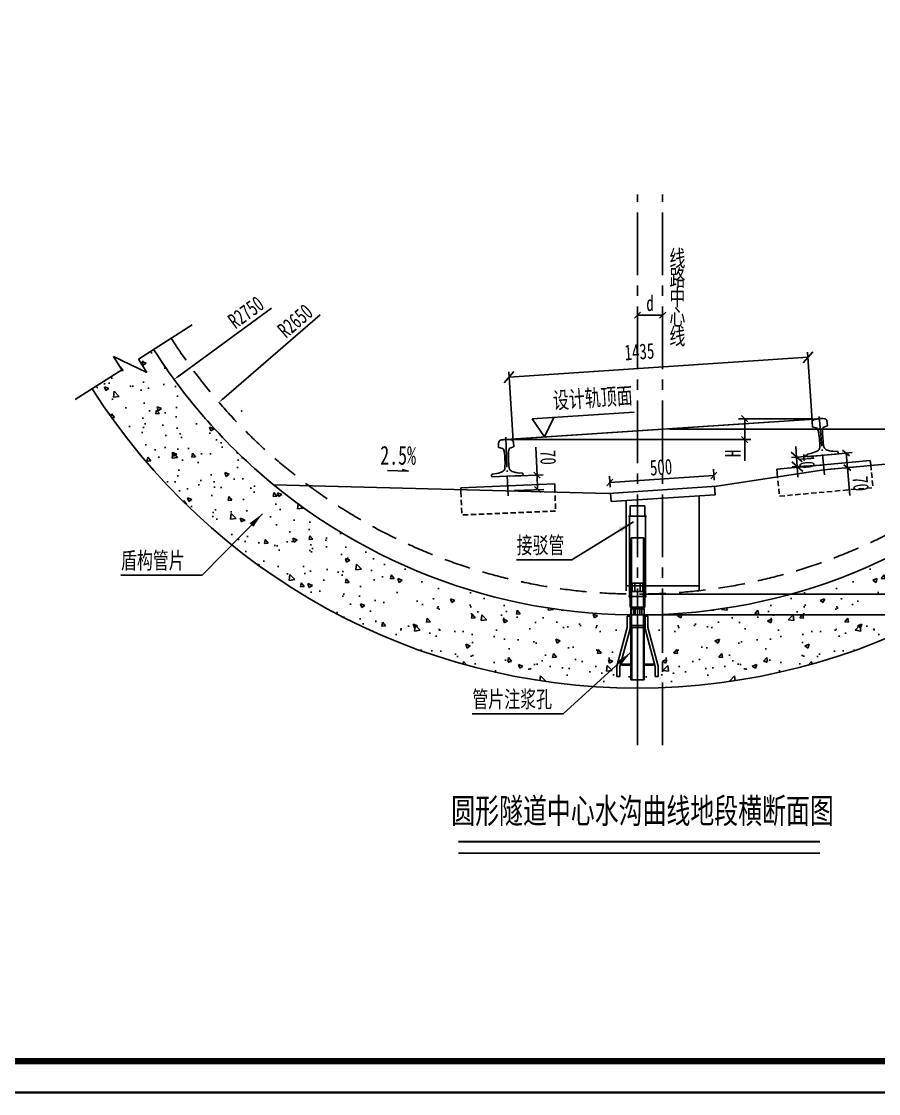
# Model space of a CAD drawing. Header units: millimetres. Extents: x -17676 to 10684, y -16208 to -7028.
# Drawn here: x -4660 to -553, y -16208 to -11075 of the extents above; entities that cross this region are included whole.
import ezdxf
from ezdxf.enums import TextEntityAlignment as Align

# ---------------------------------------------------------------- set-up
doc = ezdxf.new("R2010")
doc.units = ezdxf.units.MM
for name, pattern in [('ACAD_ISO04W100', [30.5, 24, -3, 0.5, -3]), ('CENTER2', [1.125, 0.75, -0.125, 0.125, -0.125]), ('DASHED', [19.05, 12.7, -6.35])]:
    doc.linetypes.add(name, pattern=pattern)
doc.layers.get('Defpoints').update_dxf_attribs({"color": 250})
for name, color, linetype in [('0钢筋', 5, 'Continuous'), ('1', 2, 'Continuous'), ('Axes', 7, 'ACAD_ISO04W100'), ('axial', 1, 'CENTER2'), ('BZ', 7, 'Continuous'), ('GesoftDrawFrameFrameBlockLayer', 7, 'Continuous'), ('GesoftDrawFrameInLineLayer', 85, 'Continuous'), ('GesoftDrawFrameOutLineLayer', 180, 'Continuous'), ('GesoftDrawFrameTitleLayer', 7, 'Continuous'), ('HATCH', 7, 'Continuous'), ('Main', 4, 'Continuous'), ('Secondary', 7, 'Continuous'), ('尺寸标注', 7, 'Continuous'), ('文字及标注', 6, 'Continuous'), ('标注', 3, 'Continuous'), ('结构', 3, 'Continuous'), ('设计线', 1, 'Continuous')]:
    doc.layers.add(name, color=color, linetype=linetype)
doc.styles.add('HZ', font='SimSun.ttf', dxfattribs={"width": 0.7})
doc.styles.get("Standard").update_dxf_attribs({"font": 'arial.ttf'})
doc.styles.add('TXT', font='仿宋_GB2312.ttf', dxfattribs={"width": 0.7, "height": 80})
doc.styles.add('宋体', font='SimSun.ttf', dxfattribs={"width": 0.7})
doc.styles.add('宋体样式', font='SimSun.ttf', dxfattribs={"width": 0.8})
doc.styles.add('条形码', font='BC_C39.FBC', dxfattribs={"height": 11})
doc.dimstyles.new('1比30', dxfattribs={"dimscale": 30, "dimtxt": 2.5, "dimasz": 1, "dimexe": 1, "dimexo": 1, "dimtad": 3, "dimdec": 0, "dimzin": 0, "dimdsep": 46, "dimtxsty": '宋体', "dimblk": 'OBLIQUE', "dimcen": 0.09, "dimadec": 0, "dimazin": 0, "dimtfac": 1, "dimtdec": 0, "dimtofl": 0, "dimtmove": 0, "dimatfit": 3, "dimfxl": 0, "dimtolj": 1, "dimtzin": 0, "dimarcsym": 0})
doc.dimstyles.get("Standard").update_dxf_attribs({"dimtxt": 0.18, "dimasz": 0.18, "dimexe": 0.18, "dimexo": 0.0625, "dimgap": 0.09, "dimtad": 0, "dimtih": 1, "dimtoh": 1, "dimdec": 4, "dimzin": 0, "dimdsep": 46, "dimtxsty": 'Standard', "dimcen": 0.09, "dimadec": 0, "dimazin": 0, "dimtfac": 1, "dimtdec": 4, "dimtofl": 0, "dimtmove": 0, "dimatfit": 3, "dimfxl": 0, "dimtolj": 1, "dimtzin": 0, "dimarcsym": 0})
doc.dimstyles.new('尺寸标注', dxfattribs={"dimtxt": 75, "dimasz": 50, "dimexe": 25, "dimexo": 10, "dimgap": 10, "dimtad": 1, "dimdec": 0, "dimzin": 0, "dimdsep": 46, "dimtxsty": 'HZ', "dimblk": 'OBLIQUE', "dimcen": 0.09, "dimclrt": 7, "dimazin": 2, "dimtfac": 1, "dimtdec": 0, "dimtix": 1, "dimtmove": 1, "dimatfit": 3, "dimfxl": 0, "dimtolj": 1, "dimtzin": 0, "dimarcsym": 0})

# ---------------------------------------------------------------- blocks, each defined once
blk = doc.blocks.new('*X7')
at = {"color": 0}
for p, q in [((171.3, 367.5), (171.9, 368.1)), ((171.3, 362.2), (175.3, 366.2)), ((171.3, 356.9), (175.3, 360.9)), ((171.3, 351.6), (175.3, 355.6)), ((171.3, 346.3), (175.3, 350.3)), ((171.3, 341), (175.3, 345)), ((171.3, 335.7), (175.3, 339.7)), ((171.3, 330.4), (175.3, 334.4)), ((171.3, 325.1), (175.3, 329.1)), ((174.6, 323.1), (175.3, 323.8))]:
    blk.add_line(p, q, dxfattribs=at)
blk = doc.blocks.new('34212')
at = {"layer": 'HATCH'}
h = blk.add_hatch(dxfattribs=at)
h.set_pattern_fill('ANSI31', color=256, scale=30, angle=180, style=0)
h.set_pattern_definition([(225, (0, 0), (2.65165043, -2.65165043), [])])
h.paths.add_polyline_path([(147573.7, -8633.1), (147568.7, -8633.1), (147568.7, -8693.1), (147573.7, -8693.1)])
h.paths.add_polyline_path([(147508.7, -8633.1), (147503.7, -8633.1), (147503.7, -8693.1), (147508.7, -8693.1)])
h.paths.add_polyline_path([(147566.7, -8943.1), (147570.2, -8943.1), (147570.2, -8693.1), (147566.7, -8693.1)])
h = blk.add_hatch(dxfattribs=at)
h.set_pattern_fill('ANSI31', color=256, scale=30, angle=180, style=0)
h.set_pattern_definition([(225, (147876.2283, -9027.2295), (2.65165, -2.65165), [])])
h.paths.add_polyline_path([(147507.2, -8943.1), (147510.7, -8943.1), (147510.7, -8693.1), (147507.2, -8693.1)])
at = {"layer": '1'}
for p, q in [((147489.7, -8638.1), (147489.7, -8693.1)), ((147502.7, -8638.1), (147489.7, -8638.1)), ((147502.7, -8698.7), (147502.7, -8638.1)), ((147503.7, -8693.1), (147503.7, -8633.1)), ((147573.7, -8633.1), (147503.7, -8633.1)), ((147508.7, -8693.1), (147508.7, -8633.1)), ((147568.7, -8693.1), (147568.7, -8633.1)), ((147573.7, -8693.1), (147573.7, -8633.1)), ((147574.7, -8698.7), (147574.7, -8638.1)), ((147574.7, -8638.1), (147587.7, -8638.1)), ((147587.7, -8638.1), (147587.7, -8693.1)), ((147440.2, -8878.1), (147489.7, -8693.1)), ((147454.2, -8879.9), (147502.7, -8698.7)), ((147507.2, -8697.1), (147503.2, -8693.1)), ((147503.7, -8693.1), (147573.7, -8693.1)), ((147507.2, -8943.1), (147507.2, -8693.1)), ((147510.7, -8943.1), (147510.7, -8693.1)), ((147566.7, -8943.1), (147566.7, -8693.1)), ((147570.2, -8943.1), (147570.2, -8693.1)), ((147570.2, -8697.1), (147574.2, -8693.1)), ((147623.2, -8879.9), (147574.7, -8698.7)), ((147637.2, -8878.1), (147587.7, -8693.1)), ((147440.2, -8878.1), (147440.2, -8928.1)), ((147454.2, -8879.9), (147454.2, -8928.1)), ((147462.2, -8869.1), (147507.2, -8869.1)), ((147462.2, -8873.1), (147462.2, -8869.1)), ((147462.2, -8873.1), (147507.2, -8873.1)), ((147507.2, -8865.1), (147503.2, -8869.1)), ((147507.2, -8877.1), (147503.2, -8873.1)), ((147570.2, -8865.1), (147574.2, -8869.1)), ((147615.2, -8869.1), (147570.2, -8869.1)), ((147615.2, -8873.1), (147570.2, -8873.1)), ((147570.2, -8877.1), (147574.2, -8873.1)), ((147615.2, -8873.1), (147615.2, -8869.1)), ((147623.2, -8879.9), (147623.2, -8928.1)), ((147637.2, -8878.1), (147637.2, -8928.1)), ((147440.2, -8928.1), (147454.2, -8928.1)), ((147637.2, -8928.1), (147623.2, -8928.1)), ((147507.2, -8943.1), (147570.2, -8943.1))]:
    blk.add_line(p, q, dxfattribs=at)
for points in [[(147503.2, -8693.1), (147507.2, -8697.1), (147507.2, -8693.1)], [(147574.2, -8693.1), (147570.2, -8697.1), (147570.2, -8693.1)], [(147503.2, -8869.1), (147507.2, -8865.1), (147507.2, -8869.1)], [(147503.2, -8873.1), (147507.2, -8877.1), (147507.2, -8873.1)], [(147574.2, -8869.1), (147570.2, -8865.1), (147570.2, -8869.1)], [(147574.2, -8873.1), (147570.2, -8877.1), (147570.2, -8873.1)]]:
    blk.add_solid(points, dxfattribs=at)
at = {"layer": 'axial'}
blk.add_line((147538.7, -8595), (147538.7, -8989.4), dxfattribs=at)
at = {"layer": 'HATCH', "rotation": 90}
blk.add_blockref('*X7', (147831.8, -9044.4), dxfattribs=at)
at = {"layer": 'HATCH', "xscale": -1, "rotation": 270}
blk.add_blockref('*X7', (147245.6, -9044.4), dxfattribs=at)
blk = doc.blocks.new('A$C5145042A')
for p, q in [((0, -30), (0, 30)), ((0, 30), (50, 30)), ((50, 31.5), (50, 0)), ((80, 31.5), (50, 31.5)), ((50, 31.1), (80, 31.1)), ((80, 20), (50, 20)), ((80, 11), (50, 11)), ((80, 0), (80, 31.5)), ((80, 30), (420, 30)), ((420, 30), (420, -30)), ((0, -30), (50, -30)), ((50, -31.5), (50, 0)), ((80, -11), (50, -11)), ((80, -20), (50, -20)), ((50, -31.1), (80, -31.1)), ((80, -31.5), (50, -31.5)), ((80, 0), (80, -31.5)), ((80, -30), (420, -30))]:
    blk.add_line(p, q)
at = {"layer": '0钢筋'}
for p, q in [((0, 28.1), (50, 28.1)), ((80, 28.1), (420, 28.1)), ((0, -28.1), (50, -28.1)), ((80, -28.1), (420, -28.1))]:
    blk.add_line(p, q, dxfattribs=at)
blk = doc.blocks.new('*D46')
at = {"layer": 'Defpoints', "color": 0, "transparency": 16777216}
for p in [(-1707.6, -11166.6), (-3713.3, -12898.5)]:
    blk.add_point(p, dxfattribs=at)
at = {"layer": '标注', "color": 0, "lineweight": -2, "transparency": 16777216}
blk.add_line((-3228.4, -12479.8), (-3690.6, -12878.9), dxfattribs=at)
at = {"layer": '标注', "color": 0, "transparency": 16777216}
blk.add_solid([(-3693.9, -12875.2), (-3687.4, -12882.7), (-3713.3, -12898.5)], dxfattribs=at)
at = {"layer": '标注', "color": 0, "transparency": 16777216, "insert": (-3348, -12508.8), "char_height": 75, "attachment_point": 5, "rotation": 40.8099, "style": '宋体'}
blk.add_mtext('\\A1;R2650', dxfattribs=at)
blk = doc.blocks.new('*D47')
at = {"layer": 'Defpoints', "color": 0, "transparency": 16777216}
for p in [(-1707.6, -11166.6), (-3928.2, -12788.8)]:
    blk.add_point(p, dxfattribs=at)
at = {"layer": '标注', "color": 0, "lineweight": -2, "transparency": 16777216}
blk.add_line((-3462.2, -12448.4), (-3904, -12771.1), dxfattribs=at)
at = {"layer": '标注', "color": 0, "transparency": 16777216}
blk.add_solid([(-3906.9, -12767.1), (-3901, -12775.2), (-3928.2, -12788.8)], dxfattribs=at)
at = {"layer": '标注', "color": 0, "transparency": 16777216, "insert": (-3583.8, -12467.6), "char_height": 75, "attachment_point": 5, "rotation": 36.1489, "style": '宋体'}
blk.add_mtext('\\A1;R2750', dxfattribs=at)
blk = doc.blocks.new('_Oblique')
at = {"color": 0, "linetype": 'ByBlock', "lineweight": -2}
blk.add_line((-0.5, -0.5), (0.5, 0.5), dxfattribs=at)
blk = doc.blocks.new('*D51')
at = {"layer": 'BZ', "color": 0, "lineweight": -2, "transparency": 16777216}
for p, q in [((-871.3, -12985.4), (-893, -12657.9)), ((-2323.2, -12778), (-891.4, -12682.9)), ((-2303.1, -13080.5), (-2324.8, -12753))]:
    blk.add_line(p, q, dxfattribs=at)
at = {"layer": 'Defpoints', "color": 0, "transparency": 16777216}
for p in [(-891.4, -12682.9), (-870.6, -12995.4), (-2302.4, -13090.4)]:
    blk.add_point(p, dxfattribs=at)
at = {"layer": 'BZ', "color": 0, "lineweight": -2, "transparency": 16777216, "xscale": 50, "yscale": 50, "zscale": 50}
for p, rotation in [((-891.4, -12682.9), 3.798923000101863), ((-2323.2, -12778), 183.7989230001019)]:
    blk.add_blockref('_Oblique', p, dxfattribs=dict(at, rotation=rotation))
at = {"layer": 'BZ', "color": 7, "transparency": 16777216, "insert": (-1698.7, -12656.3), "char_height": 75, "attachment_point": 5, "rotation": 3.7989, "style": 'HZ'}
blk.add_mtext('\\A1;1435', dxfattribs=at)
blk = doc.blocks.new('*D49')
at = {"layer": 'BZ', "color": 0, "lineweight": -2, "transparency": 16777216}
for p, q in [((-945.2, -13160.4), (-948.5, -13110.5)), ((-830.6, -13152.8), (-970.2, -13162.1)), ((-945.2, -13160.4), (-942.2, -13206.3)), ((-826.5, -13198.6), (-967.1, -13207.9)), ((-942.2, -13206.3), (-938.9, -13256.2))]:
    blk.add_line(p, q, dxfattribs=at)
at = {"layer": 'Defpoints', "color": 0, "transparency": 16777216}
for p in [(-820.7, -13152.1), (-942.2, -13206.3), (-816.5, -13197.9)]:
    blk.add_point(p, dxfattribs=at)
at = {"layer": 'BZ', "color": 0, "lineweight": -2, "transparency": 16777216, "xscale": 50, "yscale": 50, "zscale": 50}
for p, rotation in [((-945.2, -13160.4), 273.7989229999981), ((-942.2, -13206.3), 93.79892299999807)]:
    blk.add_blockref('_Oblique', p, dxfattribs=dict(at, rotation=rotation))
at = {"layer": 'BZ', "color": 7, "transparency": 16777216, "insert": (-896.3, -13180.2), "char_height": 75, "attachment_point": 5, "rotation": 273.7989, "style": 'HZ'}
blk.add_mtext('\\A1;40', dxfattribs=at)
blk = doc.blocks.new('*D50')
at = {"layer": 'Defpoints', "color": 0, "transparency": 16777216}
for p in [(-1584.6, -13026.5), (-1707.6, -13816.6), (-36.4, -13816.6)]:
    blk.add_point(p, dxfattribs=at)
at = {"layer": '标注', "color": 0, "lineweight": -2, "transparency": 16777216}
for p, q in [((-1554.6, -13026.5), (-6.4, -13026.5)), ((-36.4, -13026.5), (-36.4, -13816.6)), ((-1677.6, -13816.6), (-6.4, -13816.6))]:
    blk.add_line(p, q, dxfattribs=at)
at = {"layer": '标注', "color": 0, "lineweight": -2, "transparency": 16777216, "xscale": 30, "yscale": 30, "zscale": 30}
for p, rotation in [((-36.4, -13026.5), 90), ((-36.4, -13816.6), 270)]:
    blk.add_blockref('_Oblique', p, dxfattribs=dict(at, rotation=rotation))
at = {"layer": '标注', "color": 0, "transparency": 16777216, "insert": (-92.6, -13421.6), "char_height": 75, "attachment_point": 5, "rotation": 90, "style": '宋体'}
blk.add_mtext('\\A1;790', dxfattribs=at)
blk = doc.blocks.new('*D48')
at = {"layer": 'Defpoints', "color": 0, "transparency": 16777216}
for p in [(-1707.6, -13816.6), (-1707.6, -13916.6), (-36.4, -13916.6)]:
    blk.add_point(p, dxfattribs=at)
at = {"layer": '标注', "color": 0, "lineweight": -2, "transparency": 16777216}
for p, q in [((-1677.6, -13816.6), (-6.4, -13816.6)), ((-36.4, -13816.6), (-36.4, -13916.6)), ((-1677.6, -13916.6), (-6.4, -13916.6))]:
    blk.add_line(p, q, dxfattribs=at)
at = {"layer": '标注', "color": 0, "lineweight": -2, "transparency": 16777216, "xscale": 30, "yscale": 30, "zscale": 30}
for p, rotation in [((-36.4, -13816.6), 90), ((-36.4, -13916.6), 270)]:
    blk.add_blockref('_Oblique', p, dxfattribs=dict(at, rotation=rotation))
at = {"layer": '标注', "color": 0, "transparency": 16777216, "insert": (-113.5, -13984.8), "char_height": 75, "attachment_point": 5, "rotation": 90, "style": '宋体'}
blk.add_mtext('\\A1;100', dxfattribs=at)
blk = doc.blocks.new('*D52')
at = {"layer": 'Defpoints', "color": 0, "transparency": 16777216}
for p in [(-1707.6, -12481.1), (-1587.6, -12481.1), (-1587.6, -12481.1)]:
    blk.add_point(p, dxfattribs=at)
at = {"layer": '标注', "color": 0, "lineweight": -2, "transparency": 16777216}
blk.add_line((-1707.6, -12481.1), (-1587.6, -12481.1), dxfattribs=at)
at = {"layer": '标注', "color": 0, "lineweight": -2, "transparency": 16777216, "xscale": 30, "yscale": 30, "zscale": 30, "rotation": 180}
blk.add_blockref('_Oblique', (-1707.6, -12481.1), dxfattribs=at)
at = {"layer": '标注', "color": 0, "lineweight": -2, "transparency": 16777216, "xscale": 30, "yscale": 30, "zscale": 30}
blk.add_blockref('_Oblique', (-1587.6, -12481.1), dxfattribs=at)
at = {"layer": '标注', "color": 0, "transparency": 16777216, "insert": (-1647.6, -12424.6), "char_height": 75, "attachment_point": 5, "style": '宋体'}
blk.add_mtext('\\A1;d', dxfattribs=at)
blk = doc.blocks.new('*D53')
at = {"layer": 'Defpoints', "color": 0, "transparency": 16777216}
for p in [(-1194, -12976.9), (-836.7, -12976.9), (-2338.5, -13076.6)]:
    blk.add_point(p, dxfattribs=at)
at = {"layer": '标注', "color": 0, "lineweight": -2, "transparency": 16777216}
for p, q in [((-866.7, -12976.9), (-1224, -12976.9)), ((-1194, -12976.9), (-1194, -13076.6)), ((-2308.5, -13076.6), (-1164, -13076.6)), ((-1194, -13076.6), (-1194, -13179))]:
    blk.add_line(p, q, dxfattribs=at)
at = {"layer": '标注', "color": 0, "lineweight": -2, "transparency": 16777216, "xscale": 30, "yscale": 30, "zscale": 30}
for p, rotation in [((-1194, -12976.9), 90), ((-1194, -13076.6), 270)]:
    blk.add_blockref('_Oblique', p, dxfattribs=dict(at, rotation=rotation))
at = {"layer": '标注', "color": 0, "transparency": 16777216, "insert": (-1250.2, -13142.8), "char_height": 75, "attachment_point": 5, "rotation": 90, "style": '宋体'}
blk.add_mtext('\\A1;H', dxfattribs=at)
blk = doc.blocks.new('*D54')
at = {"color": 0, "lineweight": -2, "transparency": 16777216}
for p, q in [((-2189.1, -13246.6), (-2194.6, -13112.6)), ((-2301.2, -13251.2), (-2159.1, -13245.3)), ((-2186.2, -13316.5), (-2189.1, -13246.6)), ((-2298.4, -13321.1), (-2156.2, -13315.3))]:
    blk.add_line(p, q, dxfattribs=at)
at = {"layer": 'Defpoints', "color": 0, "transparency": 16777216}
for p in [(-2331.2, -13252.4), (-2328.3, -13322.4), (-2186.2, -13316.5)]:
    blk.add_point(p, dxfattribs=at)
at = {"color": 0, "lineweight": -2, "transparency": 16777216, "xscale": 30, "yscale": 30, "zscale": 30}
for p, rotation in [((-2189.1, -13246.6), 92.36682681602304), ((-2186.2, -13316.5), 272.366826816023)]:
    blk.add_blockref('_Oblique', p, dxfattribs=dict(at, rotation=rotation))
at = {"color": 0, "transparency": 16777216, "insert": (-2136.3, -13162.3), "char_height": 75, "attachment_point": 5, "rotation": 272.3668, "style": '宋体'}
blk.add_mtext('\\A1;70', dxfattribs=at)
blk = doc.blocks.new('*D55')
at = {"color": 0, "lineweight": -2, "transparency": 16777216}
for p, q in [((-790.8, -13149.4), (-678.5, -13139.1)), ((-708.4, -13141.8), (-702, -13211.6)), ((-784.4, -13219.1), (-672.1, -13208.8)), ((-702, -13211.6), (-689.8, -13345.1))]:
    blk.add_line(p, q, dxfattribs=at)
at = {"layer": 'Defpoints', "color": 0, "transparency": 16777216}
for p in [(-820.7, -13152.1), (-814.3, -13221.8), (-702, -13211.6)]:
    blk.add_point(p, dxfattribs=at)
at = {"color": 0, "lineweight": -2, "transparency": 16777216, "xscale": 30, "yscale": 30, "zscale": 30}
for p, rotation in [((-708.4, -13141.8), 95.23101918397774), ((-702, -13211.6), 275.2310191839778)]:
    blk.add_blockref('_Oblique', p, dxfattribs=dict(at, rotation=rotation))
at = {"color": 0, "transparency": 16777216, "insert": (-638.5, -13288.1), "char_height": 75, "attachment_point": 5, "rotation": 275.231, "style": '宋体'}
blk.add_mtext('\\A1;70', dxfattribs=at)
blk = doc.blocks.new('*D57')
at = {"color": 0, "lineweight": -2, "transparency": 16777216}
for p, q in [((-1340.1, -13270.8), (-1343.6, -13218.7)), ((-1839, -13303.9), (-1842.5, -13251.8)), ((-1840.5, -13281.7), (-1341.6, -13248.6))]:
    blk.add_line(p, q, dxfattribs=at)
at = {"layer": 'Defpoints', "color": 0, "transparency": 16777216}
for p in [(-1341.6, -13248.6), (-1837.1, -13333.9), (-1338.2, -13300.7)]:
    blk.add_point(p, dxfattribs=at)
at = {"color": 0, "lineweight": -2, "transparency": 16777216, "xscale": 30, "yscale": 30, "zscale": 30}
for p, rotation in [((-1341.6, -13248.6), 3.798920011290801), ((-1840.5, -13281.7), 183.7989200112908)]:
    blk.add_blockref('_Oblique', p, dxfattribs=dict(at, rotation=rotation))
at = {"color": 0, "transparency": 16777216, "insert": (-1594.8, -13209.1), "char_height": 75, "attachment_point": 5, "rotation": 3.7989, "style": '宋体'}
blk.add_mtext('\\A1;500', dxfattribs=at)
blk = doc.blocks.new('1.25_b3e8e4764a4440fefd9a3783b56da640')
at = {"layer": 'GesoftDrawFrameInLineLayer', "color": 0, "const_width": 1}
blk.add_lwpolyline([(0, 0), (0, 287), (-915, 287), (-915, 0), (0, 0)], dxfattribs=at)
at = {"layer": 'GesoftDrawFrameOutLineLayer', "color": 0, "const_width": 0.35}
blk.add_lwpolyline([(5, -5), (5, 292), (-940, 292), (-940, -5), (5, -5)], dxfattribs=at)
blk = doc.blocks.new('GESOFT00000000NEW_049a35bf7f0736cc4250df00ece10f93_b3e8e4764a4440fefd9a3783b56da640_2e1cf7a908f61d0b50dc33cccab90907')
at = {"layer": 'GesoftDrawFrameFrameBlockLayer'}
blk.add_blockref('1.25_b3e8e4764a4440fefd9a3783b56da640', (0, 0), dxfattribs=at)
at = {"layer": 'GesoftDrawFrameTitleLayer', "color": 7, "style": '条形码', "width": 2}
blk.add_attdef('BARCODE', (-2.8, 60.5), '', height=6, rotation=90, dxfattribs=at)
at = {"layer": 'GesoftDrawFrameTitleLayer', "style": '宋体样式'}
for tag, height, width, p in [('GCMC0', 3.6, 0.8, (-40, 43.4)), ('SHEJI', 2.5, 0.8, (-154, 35.2)), ('SHEJI2', 2.5, 0.8, (-137.76, 35.27)), ('SJJD', 2.5, 0.8, (-14, 34.4)), ('JIAOHE', 2.5, 0.8, (-154, 28.8)), ('JIAOHE2', 2.5, 0.8, (-137.61, 28.83)), ('VERSION0', 2.5, 0.8, (-14, 26.4)), ('ZTSD', 2.5, 0.8, (-190, 24)), ('CEMING', 4, 0.7, (-84, 22.59)), ('ZYFZR1', 2.5, 0.8, (-154, 22.4)), ('ZYFZR2', 2.5, 0.8, (-137.76, 22.24)), ('BILI', 2.5, 0.8, (-14, 18.4)), ('XMFZR1', 2.5, 0.8, (-154, 16)), ('XMFZR2', 2.5, 0.8, (-137.98, 16.22)), ('DOCNAME0', 3.5, 0.9, (-84, 13.27)), ('SENHE', 2.5, 0.8, (-154, 9.6)), ('SENHE2', 2.5, 0.8, (-137.41, 9.52)), ('DOCNAME2', 3.5, 0.9, (-84, 9.42)), ('RIQI', 2.5, 0.8, (-14, 10.4)), ('XTSD', 2.5, 0.8, (-190, 4.8)), ('SENDING', 2.5, 0.8, (-154, 3.2)), ('SENDING2', 2.5, 0.8, (-137.41, 3.81)), ('TUHAO', 2.5, 0.8, (-91.5, 3.2)), ('PROJECTNO', 2.5, 0.8, (-47.5, 3.2)), ('PAGENUMBER', 2.5, 0.8, (-31.78, 3.83)), ('PAGECOUNT', 2.5, 0.8, (-10.8, 3.83))]:
    blk.add_attdef(tag, text='', height=height, dxfattribs=dict(at, width=width)).set_placement(p, align=Align.MIDDLE_CENTER)
blk.add_attdef('PIANMING', text='', height=4, dxfattribs=at).set_placement((-84, 31.09), align=Align.MIDDLE_CENTER)

msp = doc.modelspace()

# ---------------------------------------------------------------- hatches: boundary and pattern name
h = msp.add_hatch()
h.set_pattern_fill('AR-CONC', color=256, scale=30, style=0)
h.set_pattern_definition([(130, (-65243.17, 2780.57), (-215.17805, -18.82564), [22.5, -247.5]), (185, (-65243.17, 2780.57), (41.6254, 225.65764), [18, -198]), (79.5486, (-65261.1, 2779), (-173.5528, 206.83186), [19.12206, -210.3426]), (133.8158, (-65243.17, 2840.57), (-320.1723, -49.6557), [33.75, -371.25]), (83.3644, (-65269.85, 2836.44), (-280.3988, 292.2354), [28.6831, -315.5139]), (188.8158, (-65243.17, 2840.57), (-280.3986, 292.2356), [27, -297]), (159, (-65273.17, 2825.57), (-179.0721, -120.78567), [22.5, -247.5]), (214, (-65273.17, 2825.57), (-72.9946, 217.545), [18, -198]), (108.5486, (-65288.09, 2815.5), (-252.0668, 96.75915), [19.12206, -210.3426]), (142.5, (-65243.166, 2780.574), (-3.64796, 99.86816), [0, -195.6, 0, -201, 0, -198.75]), (172.5, (-65243.17, 2780.57), (-78.92086, 118.32351), [0, -114.6, 0, -191.1, 0, -75.75]), (212.5, (-65176.27, 2780.574), (-160.14673, -6.76646), [0, -75, 0, -234, 0, -310.5]), (222.5, (-65146.27, 2780.57), (-174.95585, 30.0315), [0, -97.5, 0, -155.4, 0, -220.5])])
h.paths.add_polyline_path([(-599.9, -13749.3), (-621, -13698.5), (-620, -13698.2), (-599.2, -13748.5), (-599.4, -13749.1)], flags=16)
h.paths.add_polyline_path([(-494.2, -13896.1), (-532.1, -13911.8), (-537.3, -13909.6), (-507.5, -13981.7), (-565.7, -14005.8), (-659.8, -13778.5), (-664.4, -13776.6), (-685.6, -13725.3), (-698.6, -13730.7), (-677.5, -13781.5), (-652.5, -13971.4), (-633.3, -14017.5), (-620.4, -14012.2), (-638.8, -13967.7), (-663.4, -13781.7), (-665.7, -13776), (-659.8, -13778.5), (-595.5, -13933.7), (-597.7, -13938.9), (-635.6, -13954.6), (-634.1, -13958.3), (-596.2, -13942.6), (-590.9, -13944.8), (-565.7, -14005.8), (-507.5, -13981.7), (-532.7, -13920.7), (-530.6, -13915.5), (-492.7, -13899.8)])
h.paths.add_polyline_path([(-1658.6, -13921.6), (-1672.6, -13921.6), (-1672.6, -13977.2), (-1671.6, -13976.2), (-1671.6, -13982.2), (-1623.1, -14163.5), (-1623.1, -14211.6), (-1609.1, -14211.6), (-1609.1, -14161.6), (-1658.6, -13976.6)], flags=0)
h.paths.add_polyline_path([(-599.2, -13748.5), (-596.9, -13754.1), (-482.7, -13903), (-464.3, -13947.5), (-451.3, -13942.2), (-470.5, -13896), (-587, -13744), (-608, -13693.2), (-621, -13698.5), (-599.7, -13749.8)], flags=17)
h.paths.add_polyline_path([(-1609.1, -14161.6), (-1658.6, -13976.6), (-1658.6, -13921.6), (-1672.6, -13921.6), (-1672.6, -13977.2), (-1671.6, -13976.2), (-1671.6, -13982.2), (-1623.1, -14163.5), (-1623.1, -14211.6), (-1609.1, -14211.6)], flags=17)
h.paths.add_polyline_path([(-4321.1, -12833.8), (-4178.9, -12743), (-4219.2, -12679.8), (-4059, -12755.5), (-4099.3, -12692.3), (-4026.1, -12645.6, 0.150509), (-2792.2, -13693.7), (-2794.2, -13698.5), (-2807.2, -13693.2), (-2828.2, -13744), (-2944.7, -13896), (-2963.9, -13942.2), (-2950.9, -13947.5), (-2932.5, -13903), (-2818.3, -13754.1), (-2816.2, -13749), (-2815.7, -13749.2), (-2813.6, -13754.4), (-2877.9, -13909.6), (-2883.1, -13911.8), (-2921, -13896.1), (-2922.5, -13899.8), (-2884.6, -13915.5), (-2882.5, -13920.7), (-2907.7, -13981.7), (-2878.6, -13993.7), (-2893.9, -14030.7, -0.153765)])
h.paths.add_polyline_path([(-2729.6, -13725.3), (-2727.6, -13720.5, 0.09207), (-1742.6, -13916.4), (-1742.6, -13921.6), (-1756.6, -13921.6), (-1756.6, -13976.6), (-1806.1, -14161.6), (-1806.1, -14211.6), (-1792.1, -14211.6), (-1792.1, -14163.5), (-1743.6, -13982.2), (-1743.6, -13976.6), (-1743.1, -13976.6), (-1739.1, -13980.6), (-1739.1, -14148.6), (-1743.1, -14152.6), (-1784.1, -14152.6), (-1784.1, -14156.6), (-1743.1, -14156.6), (-1739.1, -14160.6), (-1739.1, -14226.6), (-1707.6, -14226.6), (-1707.6, -14266.6, -0.098491), (-2893.9, -14030.7), (-2878.6, -13993.7), (-2849.5, -14005.8), (-2824.3, -13944.8), (-2819, -13942.6), (-2781.1, -13958.3), (-2779.6, -13954.6), (-2817.5, -13938.9), (-2819.7, -13933.7), (-2755.4, -13778.5), (-2749.5, -13776.1), (-2749.7, -13776.5), (-2750.6, -13776.1)])
h.paths.add_polyline_path([(-1658.6, -13976.6), (-1658.6, -13921.6), (-1672.6, -13921.6), (-1672.6, -13977.2), (-1671.6, -13976.2), (-1671.6, -13982.2), (-1623.1, -14163.5), (-1623.1, -14211.6), (-1609.1, -14211.6), (-1609.1, -14161.6)], flags=17)
h.paths.add_polyline_path([(-599.2, -13748.5), (-596.9, -13754.1), (-482.7, -13903), (-464.3, -13947.5), (-451.3, -13942.2), (-470.5, -13896), (-587, -13744), (-608, -13693.2), (-621, -13698.5), (-599.7, -13749.8)])
h.paths.add_polyline_path([(-1658.6, -13976.6), (-1658.6, -13921.6), (-1671.6, -13921.6), (-1671.6, -13982.2), (-1623.1, -14163.5), (-1623.1, -14211.6), (-1609.1, -14211.6), (-1609.1, -14161.6)], flags=0)
h.paths.add_polyline_path([(-652.5, -13971.4), (-633.3, -14017.5), (-620.4, -14012.2), (-638.8, -13967.7), (-663.4, -13781.7), (-686.6, -13725.7), (-698.6, -13730.7), (-677.5, -13781.5)], flags=17)
h.paths.add_polyline_path([(-635.6, -13954.6), (-634.1, -13958.3), (-596.2, -13942.6), (-590.9, -13944.8), (-595.5, -13933.7), (-597.7, -13938.9)], flags=17)
h.paths.add_polyline_path([(95.1, -13097.9), (-12.7, -13097.9), (-12.7, -13221.4), (95.1, -13221.4)], flags=8)
h.paths.add_polyline_path([(95.1, -13097.9), (-12.7, -13097.9), (-12.7, -13221.4), (95.1, -13221.4)], flags=25)
h.paths.add_polyline_path([(95.1, -13097.9), (-12.7, -13097.9), (-12.7, -13221.4), (95.1, -13221.4)], flags=25)
h = msp.add_hatch()
h.set_pattern_fill('AR-CONC', color=256, scale=30, style=0)
h.set_pattern_definition([(50, (61827.96, 2780.57), (215.17805, -18.82564), [22.5, -247.5]), (355, (61827.96, 2780.57), (-41.6254, 225.65764), [18, -198]), (100.4514, (61845.9, 2779), (173.5528, 206.83186), [19.12206, -210.3426]), (46.1842, (61827.96, 2840.57), (320.1723, -49.6557), [33.75, -371.25]), (96.6356, (61854.64, 2836.44), (280.3988, 292.2354), [28.6831, -315.5139]), (351.1842, (61827.96, 2840.57), (280.3986, 292.2356), [27, -297]), (21, (61857.96, 2825.57), (179.0721, -120.78567), [22.5, -247.5]), (326, (61857.96, 2825.57), (72.9946, 217.545), [18, -198]), (71.4514, (61872.89, 2815.5), (252.0668, 96.75915), [19.12206, -210.3426]), (37.5, (61827.96, 2780.574), (3.64796, 99.86816), [0, -195.6, 0, -201, 0, -198.75]), (7.5, (61827.96, 2780.57), (78.92086, 118.32351), [0, -114.6, 0, -191.1, 0, -75.75]), (327.5, (61761.06, 2780.574), (160.14673, -6.76646), [0, -75, 0, -234, 0, -310.5]), (317.5, (61731.06, 2780.57), (174.95585, 30.0315), [0, -97.5, 0, -155.4, 0, -220.5])])
h.paths.add_polyline_path([(-2815.3, -13749.3), (-2794.2, -13698.5), (-2795.2, -13698.2), (-2816, -13748.5), (-2815.8, -13749.1)], flags=16)
h.paths.add_polyline_path([(-2921, -13896.1), (-2883.1, -13911.8), (-2877.9, -13909.6), (-2907.7, -13981.7), (-2849.5, -14005.8), (-2755.4, -13778.5), (-2750.8, -13776.6), (-2729.6, -13725.3), (-2716.6, -13730.7), (-2737.7, -13781.5), (-2762.7, -13971.4), (-2781.9, -14017.5), (-2794.8, -14012.2), (-2776.4, -13967.7), (-2751.8, -13781.7), (-2749.5, -13776), (-2755.4, -13778.5), (-2819.7, -13933.7), (-2817.5, -13938.9), (-2779.6, -13954.6), (-2781.1, -13958.3), (-2819, -13942.6), (-2824.3, -13944.8), (-2849.5, -14005.8), (-2907.7, -13981.7), (-2882.5, -13920.7), (-2884.6, -13915.5), (-2922.5, -13899.8)])
h.paths.add_polyline_path([(-1756.6, -13921.6), (-1742.6, -13921.6), (-1742.6, -13977.2), (-1743.6, -13976.2), (-1743.6, -13982.2), (-1792.1, -14163.5), (-1792.1, -14211.6), (-1806.1, -14211.6), (-1806.1, -14161.6), (-1756.6, -13976.6)], flags=0)
h.paths.add_polyline_path([(-2816, -13748.5), (-2818.3, -13754.1), (-2932.5, -13903), (-2950.9, -13947.5), (-2963.9, -13942.2), (-2944.7, -13896), (-2828.2, -13744), (-2807.2, -13693.2), (-2794.2, -13698.5), (-2815.5, -13749.8)], flags=17)
h.paths.add_polyline_path([(-1806.1, -14161.6), (-1756.6, -13976.6), (-1756.6, -13921.6), (-1742.6, -13921.6), (-1742.6, -13977.2), (-1743.6, -13976.2), (-1743.6, -13982.2), (-1792.1, -14163.5), (-1792.1, -14211.6), (-1806.1, -14211.6)], flags=17)
h.paths.add_polyline_path([(905.9, -12833.8), (763.7, -12743), (804, -12679.8), (643.8, -12755.5), (684.1, -12692.3), (610.9, -12645.6, -0.150509), (-623, -13693.7), (-621, -13698.5), (-608, -13693.2), (-587, -13744), (-470.5, -13896), (-451.3, -13942.2), (-464.3, -13947.5), (-482.7, -13903), (-596.9, -13754.1), (-599, -13749), (-599.5, -13749.2), (-601.6, -13754.4), (-537.3, -13909.6), (-532.1, -13911.8), (-494.2, -13896.1), (-492.7, -13899.8), (-530.6, -13915.5), (-532.7, -13920.7), (-507.5, -13981.7), (-536.6, -13993.7), (-521.3, -14030.7, 0.153765)])
h.paths.add_polyline_path([(-685.6, -13725.3), (-687.6, -13720.5, -0.09207), (-1672.6, -13916.4), (-1672.6, -13921.6), (-1658.6, -13921.6), (-1658.6, -13976.6), (-1609.1, -14161.6), (-1609.1, -14211.6), (-1623.1, -14211.6), (-1623.1, -14163.5), (-1671.6, -13982.2), (-1671.6, -13976.6), (-1672.1, -13976.6), (-1676.1, -13980.6), (-1676.1, -14148.6), (-1672.1, -14152.6), (-1631.1, -14152.6), (-1631.1, -14156.6), (-1672.1, -14156.6), (-1676.1, -14160.6), (-1676.1, -14226.6), (-1707.6, -14226.6), (-1707.6, -14266.6, 0.098491), (-521.3, -14030.7), (-536.6, -13993.7), (-565.7, -14005.8), (-590.9, -13944.8), (-596.2, -13942.6), (-634.1, -13958.3), (-635.6, -13954.6), (-597.7, -13938.9), (-595.5, -13933.7), (-659.8, -13778.5), (-665.7, -13776.1), (-665.5, -13776.5), (-664.6, -13776.1)])
h.paths.add_polyline_path([(-1756.6, -13976.6), (-1756.6, -13921.6), (-1742.6, -13921.6), (-1742.6, -13977.2), (-1743.6, -13976.2), (-1743.6, -13982.2), (-1792.1, -14163.5), (-1792.1, -14211.6), (-1806.1, -14211.6), (-1806.1, -14161.6)], flags=17)
h.paths.add_polyline_path([(-2816, -13748.5), (-2818.3, -13754.1), (-2932.5, -13903), (-2950.9, -13947.5), (-2963.9, -13942.2), (-2944.7, -13896), (-2828.2, -13744), (-2807.2, -13693.2), (-2794.2, -13698.5), (-2815.5, -13749.8)])
h.paths.add_polyline_path([(-1756.6, -13976.6), (-1756.6, -13921.6), (-1743.6, -13921.6), (-1743.6, -13982.2), (-1792.1, -14163.5), (-1792.1, -14211.6), (-1806.1, -14211.6), (-1806.1, -14161.6)], flags=0)
h.paths.add_polyline_path([(-2762.7, -13971.4), (-2781.9, -14017.5), (-2794.8, -14012.2), (-2776.4, -13967.7), (-2751.8, -13781.7), (-2728.6, -13725.7), (-2716.6, -13730.7), (-2737.7, -13781.5)], flags=17)
h.paths.add_polyline_path([(-2779.6, -13954.6), (-2781.1, -13958.3), (-2819, -13942.6), (-2824.3, -13944.8), (-2819.7, -13933.7), (-2817.5, -13938.9)], flags=17)
h.paths.add_polyline_path([(-3510.3, -13097.9), (-3402.5, -13097.9), (-3402.5, -13221.4), (-3510.3, -13221.4)], flags=8)
h.paths.add_polyline_path([(-3510.3, -13097.9), (-3402.5, -13097.9), (-3402.5, -13221.4), (-3510.3, -13221.4)], flags=25)
h.paths.add_polyline_path([(-3510.3, -13097.9), (-3402.5, -13097.9), (-3402.5, -13221.4), (-3510.3, -13221.4)], flags=25)
at = {"layer": '标注'}
h = msp.add_hatch(color=256, dxfattribs=at)
h.paths.add_polyline_path([(-1745.6, -13446.5), (-1745.6, -13448.5, -0.626752), (-1742.6, -13439.3), (-1742.6, -13443.5)])
h.paths.add_polyline_path([(-1745.6, -13448.5), (-1745.6, -13446.5), (-1742.6, -13443.5), (-1740.6, -13443.5)])
h.paths.add_polyline_path([(-1742.6, -13443.5), (-1742.6, -13439.3), (-1740.6, -13443.5)])
h = msp.add_hatch(color=256, dxfattribs=at)
h.paths.add_polyline_path([(-1669.6, -13446.5), (-1669.6, -13448.5, 0.626752), (-1672.6, -13439.3), (-1672.6, -13443.5)])
h.paths.add_polyline_path([(-1669.6, -13448.5), (-1669.6, -13446.5), (-1672.6, -13443.5), (-1674.6, -13443.5)])
h.paths.add_polyline_path([(-1672.6, -13443.5), (-1672.6, -13439.3), (-1674.6, -13443.5)])
h = msp.add_hatch(color=256, dxfattribs=at)
h.paths.add_polyline_path([(-1745.6, -13823.5, 0.626752), (-1742.6, -13832.8), (-1742.6, -13828.5), (-1745.6, -13825.5)])
h.paths.add_polyline_path([(-1742.6, -13828.5), (-1740.6, -13828.5), (-1745.6, -13823.5), (-1745.6, -13825.5)])
h.paths.add_polyline_path([(-1742.6, -13832.8), (-1740.6, -13828.5), (-1742.6, -13828.5)])
h = msp.add_hatch(color=256, dxfattribs=at)
h.paths.add_polyline_path([(-1669.6, -13825.5), (-1672.6, -13828.5), (-1672.6, -13832.8, 0.626752), (-1669.6, -13823.5)])
h.paths.add_polyline_path([(-1669.6, -13825.5), (-1669.6, -13823.5), (-1674.6, -13828.5), (-1672.6, -13828.5)])
h.paths.add_polyline_path([(-1672.6, -13828.5), (-1674.6, -13828.5), (-1672.6, -13832.8)])

# ---------------------------------------------------------------- linework, layer by layer
for p, q in [((-4099.3, -12692.3), (-3840.9, -12527.5)), ((-4178.9, -12743), (-4219.2, -12679.8)), ((-4219.2, -12679.8), (-4059, -12755.5)), ((-4099.3, -12692.3), (-4059, -12755.5)), ((-4401.6, -12885.1), (-4178.9, -12743)), ((-835.8, -12976.7), (-2333.4, -13076.3)), ((-1724.4, -12945.8), (-2211.7, -12978.2)), ((-2211.7, -12978.2), (-2154.1, -13064.3)), ((-2154.1, -13064.3), (-2108.4, -12971.3)), ((-1742.6, -13393.5), (-1707.6, -13393.5)), ((-1742.6, -13443.5), (-1742.6, -13393.5)), ((-1672.6, -13393.5), (-1707.6, -13393.5)), ((-1672.6, -13443.5), (-1672.6, -13393.5)), ((-1745.6, -13443.5), (-1707.6, -13443.5)), ((-1745.6, -13596.6), (-1745.6, -13443.5)), ((-1669.6, -13443.5), (-1707.6, -13443.5)), ((-1669.6, -13596.6), (-1669.6, -13443.5)), ((-1745.6, -13828.5), (-1745.6, -13596.6)), ((-1669.6, -13828.5), (-1669.6, -13596.6)), ((-1707.6, -13763.5), (-1745.6, -13763.5)), ((-1707.6, -13803.5), (-1745.6, -13803.5)), ((-1744.9, -13763.5), (-1744.9, -13803.5)), ((-1732.7, -13763.5), (-1732.7, -13803.5)), ((-1719.8, -13763.5), (-1719.8, -13803.5)), ((-1707.6, -13763.5), (-1669.6, -13763.5)), ((-1707.6, -13803.5), (-1669.6, -13803.5)), ((-1695.4, -13763.5), (-1695.4, -13803.5)), ((-1682.5, -13763.5), (-1682.5, -13803.5)), ((-1670.3, -13763.5), (-1670.3, -13803.5)), ((-1707.6, -13828.5), (-1745.6, -13828.5)), ((-1742.6, -13878.5), (-1742.6, -13828.5)), ((-1707.6, -13828.5), (-1669.6, -13828.5)), ((-1672.6, -13878.5), (-1672.6, -13828.5)), ((-1707.6, -13878.5), (-1742.6, -13878.5)), ((-1707.6, -13878.5), (-1672.6, -13878.5)), ((-2565.9, -15056.6), (-833.3, -15056.6))]:
    msp.add_line(p, q)
for radius, end in [(2750, 230.3853), (3100, 327.4665)]:
    msp.add_arc((-1707.6, -11166.6), radius, 212.5335, end)
at = {"layer": 'Axes', "ltscale": 6}
for p, q in [((-837.7, -12965.7), (-812.2, -13244.9)), ((-837.7, -12965.7), (-812.2, -13244.9)), ((-2339, -13065.4), (-2327.4, -13345.5)), ((-2339, -13065.4), (-2327.4, -13345.5))]:
    msp.add_line(p, q, dxfattribs=at)
at = {"layer": 'axial', "ltscale": 400}
for p, q in [((-1707.6, -14539.3), (-1707.6, -11903.9)), ((-1587.6, -14539.3), (-1587.6, -11903.9))]:
    msp.add_line(p, q, dxfattribs=at)
at = {"layer": 'BZ', "color": 4}
for p, q in [((-814.3, -13221.8), (220.9, -13127.1)), ((-814.3, -13221.8), (-1328.2, -13300.1)), ((-1328.2, -13300.1), (-1847, -13334.5)), ((-1412.6, -13345.8), (-1412.6, -13801.4)), ((-1762.6, -13776.7), (-1412.6, -13776.7))]:
    msp.add_line(p, q, dxfattribs=at)
at = {"layer": 'BZ'}
for p, q in [((-592.4, -13177.4), (-590.4, -13197.3)), ((-592.2, -13179.3), (-590.4, -13197.3)), ((-1040.6, -13218.4), (-1038.8, -13236.1)), ((-1040.4, -13220.3), (-1038.8, -13236.1)), ((-2104.5, -13289.1), (-2103.8, -13309)), ((-2554.1, -13307.7), (-2553.5, -13327.6))]:
    msp.add_line(p, q, dxfattribs=at)
at = {"layer": 'BZ', "linetype": 'DASHED', "ltscale": 2}
for p, q in [((-1038.8, -13236.1), (-1027.6, -13347.8)), ((-590.4, -13197.3), (-579.5, -13306.7)), ((-2553.5, -13327.6), (-2549.9, -13437.6)), ((-2103.9, -13306.8), (-2100.2, -13419)), ((-1027.6, -13347.8), (-579.5, -13306.7)), ((-2100.2, -13419), (-2549.9, -13437.6))]:
    msp.add_line(p, q, dxfattribs=at)
at = {"layer": 'Main'}
for p, q in [((-1847, -13334.5), (-3450.2, -13294)), ((-1834.4, -13373.8), (-1837.1, -13333.9)), ((-1335.5, -13340.7), (-1834.4, -13373.8)), ((-1335.5, -13340.7), (-1338.2, -13300.7)), ((-1762.6, -13801.4), (-1762.6, -13369))]:
    msp.add_line(p, q, dxfattribs=at)
at = {"layer": 'Secondary'}
for p, q in [((-2338.5, -13076.6), (-836.7, -12976.9)), ((-2338.5, -13076.6), (-836.7, -12976.9)), ((-870.6, -12995.4), (-869.8, -13014.8)), ((-870.6, -12995.4), (-869.8, -13014.8)), ((-868.3, -13016.7), (-850.6, -13020.9)), ((-868.3, -13016.7), (-850.6, -13020.9)), ((-798.4, -13010.3), (-815.1, -13017.6)), ((-798.4, -13010.3), (-815.1, -13017.6)), ((-800, -12988.9), (-797.3, -13008.2)), ((-800, -12988.9), (-799.6, -12992.9)), ((-800, -12988.9), (-797.3, -13008.2)), ((-800, -12988.9), (-799.6, -12992.9)), ((-2373.3, -13093.4), (-2373.5, -13112.8)), ((-2373.3, -13093.4), (-2373.5, -13112.8)), ((-2372, -13114.8), (-2354.5, -13119.8)), ((-2372, -13114.8), (-2354.5, -13119.8)), ((-2301.9, -13111.9), (-2319, -13118.4)), ((-2301.9, -13111.9), (-2319, -13118.4)), ((-2302.4, -13090.4), (-2300.7, -13109.8)), ((-2302.4, -13090.4), (-2300.7, -13109.8)), ((-863.7, -13139.4), (-871.7, -13142)), ((-863.7, -13139.4), (-871.7, -13142)), ((-846.4, -13131.8), (-863.7, -13139.4)), ((-846.4, -13131.8), (-863.7, -13139.4)), ((-799, -13127.5), (-780.7, -13131.8)), ((-799, -13127.5), (-780.7, -13131.8)), ((-772.3, -13132.9), (-780.7, -13131.8)), ((-772.3, -13132.9), (-780.7, -13131.8)), ((-772.3, -13132.9), (-750.7, -13133.3)), ((-772.3, -13132.9), (-750.7, -13133.3)), ((-746.7, -13136.9), (-746, -13145.3)), ((-746.7, -13136.9), (-746, -13145.3)), ((-896.1, -13150.6), (-895.4, -13159)), ((-896.1, -13150.6), (-895.4, -13159)), ((-894.1, -13158.9), (-895.4, -13159)), ((-894.1, -13158.9), (-895.4, -13159)), ((-747.2, -13145.4), (-894.1, -13158.9)), ((-747.2, -13145.4), (-894.1, -13158.9)), ((-871.7, -13142), (-892.9, -13146.3)), ((-871.7, -13142), (-892.9, -13146.3)), ((-746, -13145.3), (-747.2, -13145.4)), ((-746, -13145.3), (-747.2, -13145.4)), ((-2381.7, -13239.7), (-2403.1, -13243)), ((-2381.7, -13239.7), (-2403.1, -13243)), ((-2373.6, -13237.6), (-2381.7, -13239.7)), ((-2373.6, -13237.6), (-2381.7, -13239.7)), ((-2355.9, -13230.9), (-2373.6, -13237.6)), ((-2355.9, -13230.9), (-2373.6, -13237.6)), ((-2308.4, -13228.9), (-2290.3, -13234.1)), ((-2308.4, -13228.9), (-2290.3, -13234.1)), ((-2290.3, -13234.1), (-2282, -13235.6)), ((-2290.3, -13234.1), (-2282, -13235.6)), ((-2282, -13235.6), (-2260.4, -13237.1)), ((-2282, -13235.6), (-2260.4, -13237.1)), ((-2256.6, -13240.9), (-2256.3, -13249.3)), ((-2256.6, -13240.9), (-2256.3, -13249.3)), ((-2406.5, -13247.1), (-2406.2, -13255.5)), ((-2406.5, -13247.1), (-2406.2, -13255.5)), ((-2406.2, -13255.5), (-2404.9, -13255.5)), ((-2406.2, -13255.5), (-2404.9, -13255.5)), ((-2404.9, -13255.5), (-2257.5, -13249.4)), ((-2404.9, -13255.5), (-2257.5, -13249.4)), ((-2257.5, -13249.4), (-2256.3, -13249.3)), ((-2257.5, -13249.4), (-2256.3, -13249.3))]:
    msp.add_line(p, q, dxfattribs=at)
for centre, radius, start, end in [((-857.7, -12993.7), 13, 108.0525, 187.3651), ((-857.7, -12993.7), 13, 108.0525, 187.3651), ((-836.8, -13057.3), 80, 96.9227, 108.2005), ((-836.8, -13057.3), 80, 96.9227, 108.2005), ((-810.9, -13261.3), 285.6, 95.1867, 97.1445), ((-810.9, -13261.3), 285.6, 95.1867, 97.1445), ((-810.4, -13261.2), 285.6, 93.3229, 95.2807), ((-810.4, -13261.2), 285.6, 93.3229, 95.2807), ((-822, -13056), 80, 82.2669, 93.5447), ((-822, -13056), 80, 82.2669, 93.5447), ((-813, -12989.6), 13, 3.1023, 82.4149), ((-813, -12989.6), 13, 3.1023, 82.4149), ((-867.8, -13014.7), 2, 182.3713, 256.754), ((-867.8, -13014.7), 2, 182.3713, 256.754), ((-852.6, -13029), 8.39, 35.0145, 75.8602), ((-852.6, -13029), 8.39, 35.0145, 75.8602), ((-866.5, -13038.1), 25, 11.0326, 33.7258), ((-866.5, -13038.1), 25, 11.0326, 33.7258), ((-1234.4, -13110.7), 400, 359.5861, 11.1653), ((-1234.4, -13110.7), 400, 359.5861, 11.1653), ((-796.3, -13031.6), 25, 156.7415, 179.4347), ((-796.3, -13031.6), 25, 156.7415, 179.4347), ((-421.3, -13036.3), 400, 179.3021, 190.8813), ((-421.3, -13036.3), 400, 179.3021, 190.8813), ((-811.6, -13025.2), 8.39, 114.6072, 155.4529), ((-811.6, -13025.2), 8.39, 114.6072, 155.4529), ((-799.2, -13008.5), 2, 293.7134, 8.0961), ((-799.2, -13008.5), 2, 293.7134, 8.0961), ((-2360.3, -13092.3), 13, 105.1829, 184.4956), ((-2360.3, -13092.3), 13, 105.1829, 184.4956), ((-2342.6, -13156.9), 80, 94.0531, 105.331), ((-2342.6, -13156.9), 80, 94.0531, 105.331), ((-2326.9, -13361.9), 285.6, 92.3171, 94.2749), ((-2326.9, -13361.9), 285.6, 92.3171, 94.2749), ((-2326.5, -13361.9), 285.6, 90.4534, 92.4112), ((-2326.5, -13361.9), 285.6, 90.4534, 92.4112), ((-2327.8, -13156.3), 80, 79.3973, 90.6752), ((-2327.8, -13156.3), 80, 79.3973, 90.6752), ((-2315.4, -13090.5), 13, 0.2327, 79.5454), ((-2315.4, -13090.5), 13, 0.2327, 79.5454), ((-2371.5, -13112.9), 2, 179.5018, 253.8845), ((-2371.5, -13112.9), 2, 179.5018, 253.8845), ((-2357, -13127.9), 8.39, 32.145, 72.9906), ((-2357, -13127.9), 8.39, 32.145, 72.9906), ((-2371.3, -13136.2), 25, 8.1631, 30.8563), ((-2371.3, -13136.2), 25, 8.1631, 30.8563), ((-2742.4, -13190.4), 400, 356.7166, 8.2957), ((-2742.4, -13190.4), 400, 356.7166, 8.2957), ((-1926.6, -13156.7), 400, 176.4326, 188.0117), ((-1926.6, -13156.7), 400, 176.4326, 188.0117), ((-2300.8, -13133.3), 25, 153.872, 176.5652), ((-2300.8, -13133.3), 25, 153.872, 176.5652), ((-2315.8, -13126.2), 8.39, 111.7377, 152.5834), ((-2315.8, -13126.2), 8.39, 111.7377, 152.5834), ((-2302.6, -13110), 2, 290.8438, 5.2266), ((-2302.6, -13110), 2, 290.8438, 5.2266), ((-854.4, -13113.5), 20, 293.613, 359.6806), ((-854.4, -13113.5), 20, 293.613, 359.6806), ((-794.5, -13108), 20, 190.7867, 256.8543), ((-794.5, -13108), 20, 190.7867, 256.8543), ((-750.7, -13137.3), 4, 5.2284, 88.8882), ((-750.7, -13137.3), 4, 5.2284, 88.8882), ((-892.1, -13150.2), 4, 101.5739, 185.2337), ((-892.1, -13150.2), 4, 101.5739, 185.2337), ((-2363, -13212.2), 20, 290.7435, 356.8111), ((-2363, -13212.2), 20, 290.7435, 356.8111), ((-2302.9, -13209.7), 20, 187.9172, 253.9848), ((-2302.9, -13209.7), 20, 187.9172, 253.9848), ((-2260.6, -13241.1), 4, 2.3642, 86.024), ((-2260.6, -13241.1), 4, 2.3642, 86.024), ((-2402.5, -13247), 4, 98.7097, 182.3695), ((-2402.5, -13247), 4, 98.7097, 182.3695)]:
    msp.add_arc(centre, radius, start, end, dxfattribs=at)
at = {"layer": '尺寸标注', "color": 0}
for p, q in [((-1040.6, -13218.4), (-592.4, -13177.4)), ((-2104.5, -13289.1), (-2554.1, -13307.7))]:
    msp.add_line(p, q, dxfattribs=at)
at = {"layer": '文字及标注', "color": 7}
msp.add_point((-3604.6, -12939.6), dxfattribs=at)
at = {"layer": '标注'}
for p, q in [((-1742.6, -13443.5), (-1745.6, -13446.5)), ((-1740.6, -13443.5), (-1745.6, -13448.5)), ((-1740.6, -13443.5), (-1742.6, -13439.3)), ((-1674.6, -13443.5), (-1672.6, -13439.3)), ((-1674.6, -13443.5), (-1669.6, -13448.5)), ((-1672.6, -13443.5), (-1669.6, -13446.5)), ((-1740.6, -13828.5), (-1745.6, -13823.5)), ((-1742.6, -13828.5), (-1745.6, -13825.5)), ((-1740.6, -13828.5), (-1742.6, -13832.8)), ((-1674.6, -13828.5), (-1669.6, -13823.5)), ((-1674.6, -13828.5), (-1672.6, -13832.8)), ((-1672.6, -13828.5), (-1669.6, -13825.5))]:
    msp.add_line(p, q, dxfattribs=at)
msp.add_lwpolyline([(-2906.2, -13225.4), (-2806.2, -13227.9), (-2835.3, -13220.1)], dxfattribs=at)
for centre, start, end in [((-1741.9, -13444.7), 97.8625, 226.1725), ((-1673.3, -13444.7), 313.8275, 82.1375), ((-1741.9, -13827.4), 133.8275, 262.1375), ((-1673.3, -13827.4), 277.8625, 46.1725)]:
    msp.add_arc(centre, 5.4, start, end, dxfattribs=at)
at = {"layer": '结构', "linetype": 'DASHED', "ltscale": 10}
msp.add_arc((-1707.6, -11166.6), 2650, 212.5335, 327.4665, dxfattribs=at)
at = {"layer": '设计线', "color": 4, "lineweight": 30}
msp.add_line((-2565.9, -15001.7), (-833.3, -15001.7), dxfattribs=at)
at = {"layer": '设计线', "color": 4}
msp.add_arc((-1707.6, -11166.6), 2750, 229.1454, 317.1261, dxfattribs=at)

# ---------------------------------------------------------------- block references
at = {"xscale": 30, "yscale": 30, "zscale": 30}
msp.add_blockref('GESOFT00000000NEW_049a35bf7f0736cc4250df00ece10f93_b3e8e4764a4440fefd9a3783b56da640_2e1cf7a908f61d0b50dc33cccab90907', (10528.9, -16052.6), dxfattribs=at)
at = {"rotation": 90}
msp.add_blockref('A$C5145042A', (-1707.6, -13966.6), dxfattribs=at)
at = {"layer": '1'}
msp.add_blockref('34212', (-149246.3, -5283.5), dxfattribs=at)

# ---------------------------------------------------------------- texts
at = {"style": '宋体', "width": 0.7}
for s, p in [('接驳管', (-2286.9, -13622.3)), ('盾构管片', (-4182.7, -13695.5)), ('管片注浆孔', (-2499.1, -14359.7))]:
    msp.add_text(s, height=80, dxfattribs=at).set_placement(p)
at = {"insert": (-1516.6, -12400), "char_height": 80, "width": 77.098, "attachment_point": 5, "line_spacing_factor": 0.7, "style": 'TXT'}
msp.add_mtext('线路中心线', dxfattribs=at)
at = {"insert": (-1922, -12881.9), "char_height": 80, "attachment_point": 5, "rotation": 3.7989, "style": 'TXT'}
msp.add_mtext('设计轨顶面', dxfattribs=at)
at = {"layer": '文字及标注', "color": 7, "insert": (-1683.7, -14861.2), "char_height": 120, "width": 2471.552, "attachment_point": 5, "style": 'TXT'}
msp.add_mtext('圆形隧道中心水沟曲线地段横断面图', dxfattribs=at)
at = {"layer": '标注', "style": '宋体', "width": 0.7}
msp.add_text('2.5%%%', height=90, rotation=359.9962, dxfattribs=at).set_placement((-2940.4, -13196.9))

# ---------------------------------------------------------------- dimensions: what is measured, and where the dimension line sits
for base, p1, p2, angle, picture, middle in [((-2186.2, -13316.5), (-2331.2, -13252.4), (-2328.3, -13322.4), 272.3668, '*D54', (-2192.5, -13164.6)), ((-702, -13211.6), (-820.7, -13152.1), (-814.3, -13221.8), 275.231, '*D55', (-694.5, -13293.3))]:
    dim = msp.add_linear_dim(base=base, p1=p1, p2=p2, angle=angle, dimstyle='1比30')
    dim.commit()
    dim.dimension.update_dxf_attribs({"geometry": picture, "text_midpoint": middle, "dimtype": 161})
dim = msp.add_aligned_dim(p1=(-1837.1, -13333.9), p2=(-1338.2, -13300.7), distance=52.2, dimstyle='1比30')
dim.commit()
dim.dimension.update_dxf_attribs({"geometry": '*D57', "text_midpoint": (-1594.8, -13209.1)})
at = {"layer": 'BZ'}
dim = msp.add_linear_dim(base=(-891.4, -12682.9), p1=(-2302.4, -13090.4), p2=(-870.6, -12995.4), angle=3.7989, dimstyle='尺寸标注', dxfattribs=at)
dim.commit()
dim.dimension.update_dxf_attribs({"geometry": '*D51', "text_midpoint": (-1695.5, -12703.6), "dimtype": 160})
dim = msp.add_linear_dim(base=(-942.2, -13206.3), p1=(-820.7, -13152.1), p2=(-816.5, -13197.9), angle=93.7989, text='40', dimstyle='尺寸标注', dxfattribs=at)
dim.commit()
dim.dimension.update_dxf_attribs({"geometry": '*D49', "text_midpoint": (-896.3, -13180.2)})
at = {"layer": '标注'}
for mpoint, picture, middle in [((-3928.2, -12788.8), '*D47', (-3550.6, -12513)), ((-3713.3, -12898.5), '*D46', (-3311.3, -12551.4))]:
    dim = msp.add_radius_dim(center=(-1707.6, -11166.6), mpoint=mpoint, dimstyle='1比30', override={"dimsah": 1}, dxfattribs=at)
    dim.commit()
    dim.dimension.update_dxf_attribs({"geometry": picture, "text_midpoint": middle, "dimtype": 164})
dim = msp.add_linear_dim(base=(-1587.6, -12481.1), p1=(-1707.6, -12481.1), p2=(-1587.6, -12481.1), text='d', dimstyle='1比30', dxfattribs=at)
dim.commit()
dim.dimension.update_dxf_attribs({"geometry": '*D52', "text_midpoint": (-1647.6, -12424.6)})
dim = msp.add_linear_dim(base=(-1194, -12976.9), p1=(-2338.5, -13076.6), p2=(-836.7, -12976.9), angle=90, text='H', dimstyle='1比30', dxfattribs=at)
dim.commit()
dim.dimension.update_dxf_attribs({"geometry": '*D53', "text_midpoint": (-1194, -13142.8), "dimtype": 160})
dim = msp.add_linear_dim(base=(-36.4, -13816.6), p1=(-1584.6, -13026.5), p2=(-1707.6, -13816.6), angle=90, dimstyle='1比30', dxfattribs=at)
dim.commit()
dim.dimension.update_dxf_attribs({"geometry": '*D50', "text_midpoint": (-92.6, -13421.6)})
dim = msp.add_linear_dim(base=(-36.4, -13916.6), p1=(-1707.6, -13816.6), p2=(-1707.6, -13916.6), angle=90, dimstyle='1比30', override={"dimtmove": 1}, dxfattribs=at)
dim.commit()
dim.dimension.update_dxf_attribs({"geometry": '*D48', "text_midpoint": (-57.2, -13984.8), "dimtype": 160})

# ---------------------------------------------------------------- leaders
for points in [[(-3505.2, -13432.5), (-3793.4, -13725.7), (-4182.8, -13725.7)], [(-1727.6, -13470.1), (-2022.8, -13652.5), (-2287, -13652.5)], [(-1740.5, -14096.7), (-2063.1, -14389.9), (-2499.2, -14389.9)]]:
    msp.add_leader(points, dimstyle='Standard', override={"dimscale": 1, "dimtxt": 75, "dimasz": 75, "dimexe": 50, "dimexo": 10, "dimgap": 0, "dimtfac": 0.1, "dimtmove": 2, "dimfxl": 1.52, "dimtvp": 1.2})

doc.saveas('drawing.dxf')
